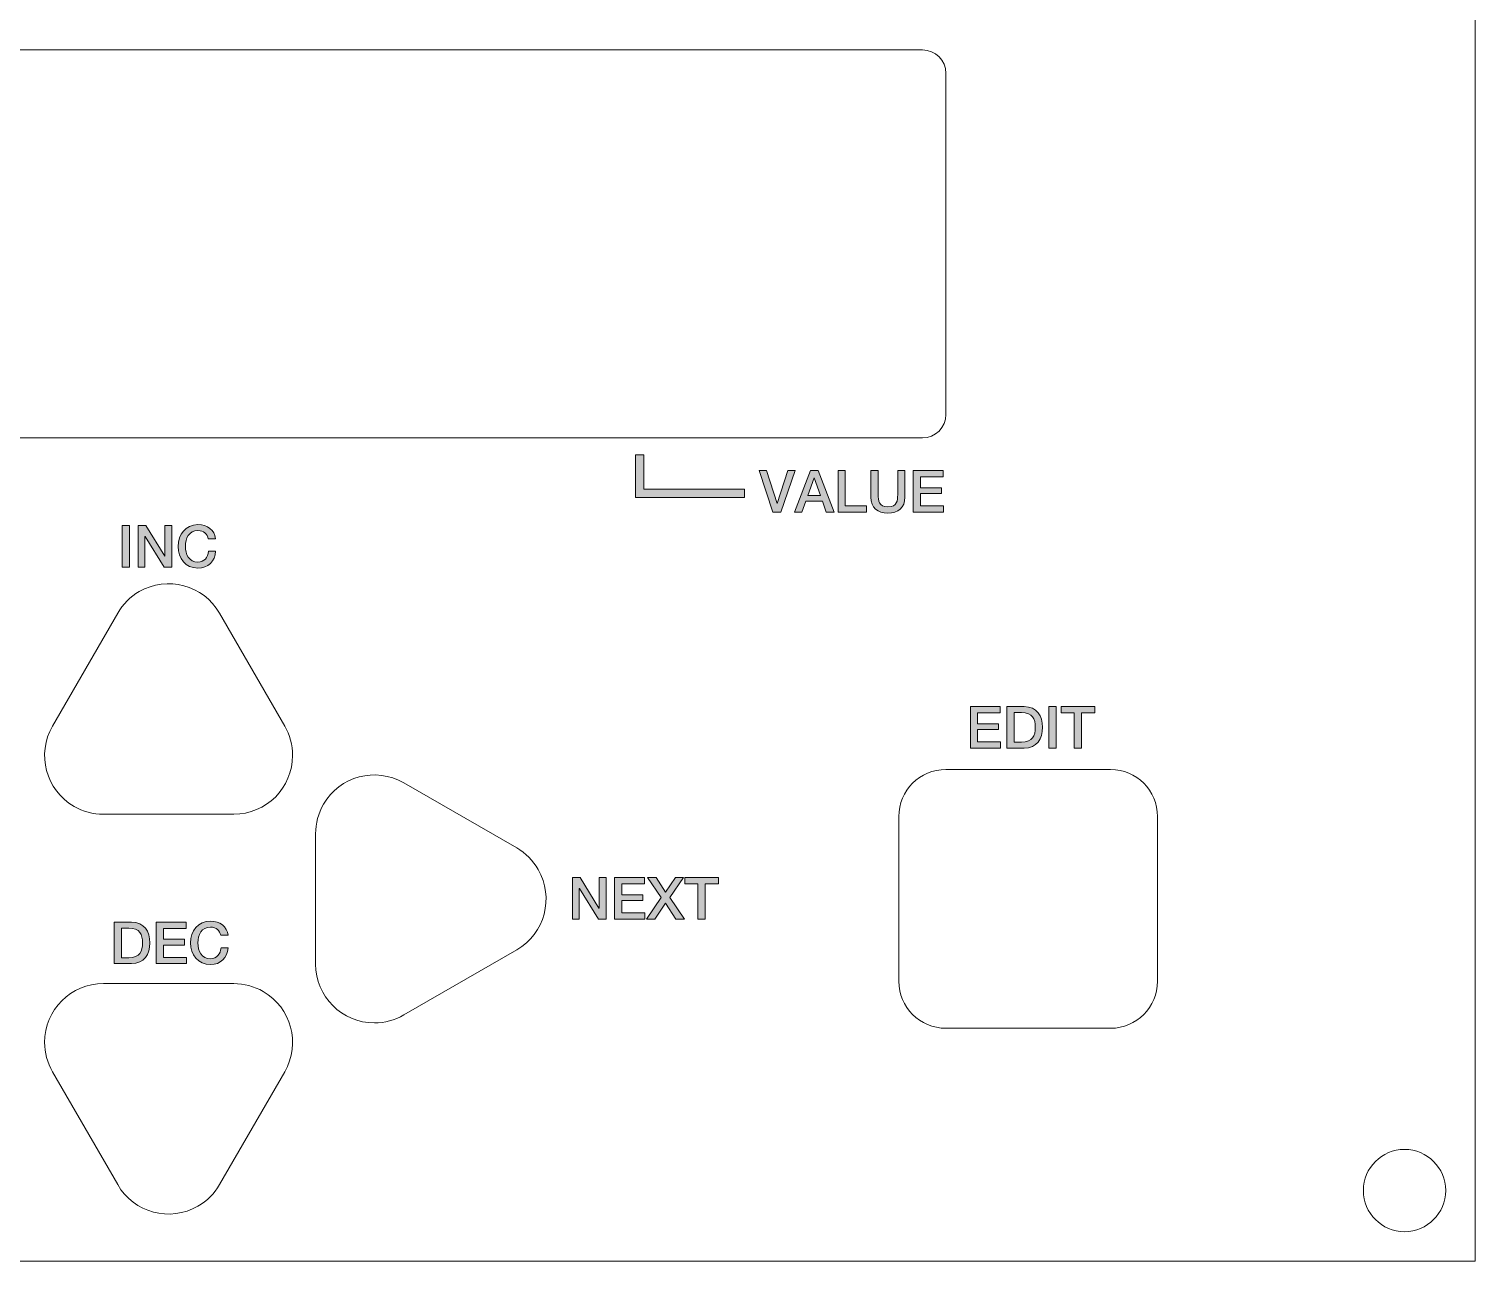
# Model space of a CAD drawing. Header units: inches. Extents: x 93 to 204, y -150 to -61.
# Drawn here: x 142.5 to 204, y -149.7 to -97.3 of the extents above; entities that cross this region are included whole.
import ezdxf

# ---------------------------------------------------------------- set-up
doc = ezdxf.new("R2010")
doc.units = ezdxf.units.IN
doc.header["$MEASUREMENT"] = 0
doc.layers.add('_U+30EC_U+30A4_U+30E4_U+30FC 1', color=7, linetype='Continuous')

# ---------------------------------------------------------------- blocks, each defined once
blk = doc.blocks.new('block 3')
at = {"layer": '_U+30EC_U+30A4_U+30E4_U+30FC 1', "color": 250, "lineweight": 9, "true_color": 0x221814}
blk.add_open_spline([(143.533, -141.677), (143.533, -141.677), (146.304, -146.477), (146.304, -146.477), (146.994, -147.672), (148.523, -148.082), (149.719, -147.392), (150.099, -147.172), (150.415, -146.857), (150.634, -146.477), (150.634, -146.477), (153.405, -141.677), (153.405, -141.677), (154.096, -140.481), (153.686, -138.952), (152.49, -138.261), (152.11, -138.042), (151.679, -137.927), (151.24, -137.927), (151.24, -137.927), (145.698, -137.927), (145.698, -137.927), (144.317, -137.927), (143.198, -139.046), (143.198, -140.427), (143.198, -140.865), (143.313, -141.297), (143.533, -141.677)], degree=3, knots=[0, 0, 0, 0, 1, 1, 1, 2, 2, 2, 3, 3, 3, 4, 4, 4, 5, 5, 5, 6, 6, 6, 7, 7, 7, 8, 8, 8, 9, 9, 9, 9], dxfattribs=at)
blk = doc.blocks.new('block 4')
at = {"layer": '_U+30EC_U+30A4_U+30E4_U+30FC 1', "color": 250, "lineweight": 9, "true_color": 0x221814}
blk.add_open_spline([(153.405, -126.977), (153.405, -126.977), (150.634, -122.177), (150.634, -122.177), (149.944, -120.981), (148.415, -120.571), (147.219, -121.261), (146.839, -121.481), (146.523, -121.797), (146.304, -122.177), (146.304, -122.177), (143.533, -126.977), (143.533, -126.977), (142.842, -128.172), (143.252, -129.701), (144.448, -130.392), (144.828, -130.611), (145.259, -130.727), (145.698, -130.727), (145.698, -130.727), (151.24, -130.727), (151.24, -130.727), (152.621, -130.727), (153.74, -129.607), (153.74, -128.227), (153.74, -127.788), (153.625, -127.357), (153.405, -126.977)], degree=3, knots=[0, 0, 0, 0, 1, 1, 1, 2, 2, 2, 3, 3, 3, 4, 4, 4, 5, 5, 5, 6, 6, 6, 7, 7, 7, 8, 8, 8, 9, 9, 9, 9], dxfattribs=at)
blk = doc.blocks.new('block 6')
at = {"layer": '_U+30EC_U+30A4_U+30E4_U+30FC 1', "color": 250, "lineweight": 9, "true_color": 0x221814}
blk.add_open_spline([(158.469, -139.263), (158.469, -139.263), (163.269, -136.492), (163.269, -136.492), (164.465, -135.801), (164.874, -134.272), (164.184, -133.077), (163.965, -132.697), (163.649, -132.381), (163.269, -132.161), (163.269, -132.161), (158.469, -129.39), (158.469, -129.39), (157.273, -128.7), (155.744, -129.11), (155.054, -130.305), (154.834, -130.685), (154.719, -131.116), (154.719, -131.555), (154.719, -131.555), (154.719, -137.098), (154.719, -137.098), (154.719, -138.479), (155.838, -139.598), (157.219, -139.598), (157.658, -139.598), (158.089, -139.482), (158.469, -139.263)], degree=3, knots=[0, 0, 0, 0, 1, 1, 1, 2, 2, 2, 3, 3, 3, 4, 4, 4, 5, 5, 5, 6, 6, 6, 7, 7, 7, 8, 8, 8, 9, 9, 9, 9], dxfattribs=at)
blk = doc.blocks.new('block 7')
at = {"layer": '_U+30EC_U+30A4_U+30E4_U+30FC 1', "color": 250, "lineweight": 9, "true_color": 0x221814}
blk.add_open_spline([(188.519, -128.827), (188.519, -128.827), (181.519, -128.827), (181.519, -128.827), (180.414, -128.827), (179.519, -129.722), (179.519, -130.827), (179.519, -130.827), (179.519, -137.827), (179.519, -137.827), (179.519, -138.931), (180.414, -139.827), (181.519, -139.827), (181.519, -139.827), (188.519, -139.827), (188.519, -139.827), (189.624, -139.827), (190.519, -138.931), (190.519, -137.827), (190.519, -137.827), (190.519, -130.827), (190.519, -130.827), (190.519, -129.722), (189.624, -128.827), (188.519, -128.827)], degree=3, knots=[0, 0, 0, 0, 1, 1, 1, 2, 2, 2, 3, 3, 3, 4, 4, 4, 5, 5, 5, 6, 6, 6, 7, 7, 7, 8, 8, 8, 8], dxfattribs=at)
blk = doc.blocks.new('block 10')
at = {"layer": '_U+30EC_U+30A4_U+30E4_U+30FC 1', "color": 250, "lineweight": 9, "true_color": 0x221814}
blk.add_open_spline([(181.519, -113.727), (181.519, -113.727), (181.519, -99.227), (181.519, -99.227), (181.519, -98.674), (181.072, -98.227), (180.519, -98.227), (180.519, -98.227), (116.519, -98.227), (116.519, -98.227), (115.967, -98.227), (115.519, -98.674), (115.519, -99.227), (115.519, -99.227), (115.519, -113.727), (115.519, -113.727), (115.519, -114.279), (115.967, -114.727), (116.519, -114.727), (116.519, -114.727), (180.519, -114.727), (180.519, -114.727), (181.072, -114.727), (181.519, -114.279), (181.519, -113.727)], degree=3, knots=[0, 0, 0, 0, 1, 1, 1, 2, 2, 2, 3, 3, 3, 4, 4, 4, 5, 5, 5, 6, 6, 6, 7, 7, 7, 8, 8, 8, 8], dxfattribs=at)
blk = doc.blocks.new('block 12')
at = {"layer": '_U+30EC_U+30A4_U+30E4_U+30FC 1', "color": 250, "lineweight": 9, "true_color": 0x221814}
blk.add_open_spline([(202.769, -146.727), (202.769, -147.693), (201.986, -148.477), (201.019, -148.477), (200.053, -148.477), (199.269, -147.693), (199.269, -146.727), (199.269, -145.76), (200.053, -144.977), (201.019, -144.977), (201.986, -144.977), (202.769, -145.76), (202.769, -146.727), (202.769, -146.727), (202.769, -146.727), (202.769, -146.727)], degree=3, knots=[0, 0, 0, 0, 1, 1, 1, 2, 2, 2, 3, 3, 3, 4, 4, 4, 5, 5, 5, 5], dxfattribs=at)
blk = doc.blocks.new('block 13')
at = {"layer": '_U+30EC_U+30A4_U+30E4_U+30FC 1', "color": 250, "lineweight": 9, "true_color": 0x221814}
blk.add_lwpolyline([(93.019, -60.727), (204.019, -60.727), (204.019, -149.727), (93.019, -149.727), (93.019, -60.727)], dxfattribs=at)
blk = doc.blocks.new('block 19')
at = {"layer": '_U+30EC_U+30A4_U+30E4_U+30FC 1', "true_color": 0x221814}
h = blk.add_hatch(color=250, dxfattribs=at)
h.dxf.hatch_style = 2
h.paths.add_polyline_path([(173.576, -116.115), (173.897, -116.115), (174.339, -117.511), (174.344, -117.511), (174.797, -116.115), (175.11, -116.115), (174.508, -117.879), (174.164, -117.879)])
h = blk.add_hatch(color=250, dxfattribs=at)
h.dxf.hatch_style = 2
h.paths.add_polyline_path([(175.757, -116.115), (176.085, -116.115), (176.765, -117.879), (176.434, -117.879), (176.268, -117.412), (175.564, -117.412), (175.398, -117.879), (175.08, -117.879)])
h.paths.add_polyline_path([(175.648, -117.178), (176.187, -117.178), (175.922, -116.419), (175.915, -116.419)])
h = blk.add_hatch(color=250, dxfattribs=at)
h.dxf.hatch_style = 2
h.paths.add_polyline_path([(176.932, -116.115), (177.241, -116.115), (177.241, -117.612), (178.138, -117.612), (178.138, -117.879), (176.932, -117.879)])
h = blk.add_hatch(color=250, dxfattribs=at)
h.dxf.hatch_style = 2
edge = h.paths.add_edge_path()
edge.add_spline(control_points=[(178.33, -116.115), (178.33, -116.115), (178.639, -116.115), (178.639, -116.115), (178.639, -116.115), (178.639, -117.143), (178.639, -117.143), (178.639, -117.38), (178.653, -117.654), (179.054, -117.654), (179.454, -117.654), (179.469, -117.38), (179.469, -117.143), (179.469, -117.143), (179.469, -116.115), (179.469, -116.115), (179.469, -116.115), (179.777, -116.115), (179.777, -116.115), (179.777, -116.115), (179.777, -117.245), (179.777, -117.245), (179.777, -117.697), (179.488, -117.921), (179.054, -117.921), (178.619, -117.921), (178.33, -117.697), (178.33, -117.245), (178.33, -117.245), (178.33, -116.115), (178.33, -116.115)], knot_values=[0, 0, 0, 0, 1, 1, 1, 2, 2, 2, 3, 3, 3, 4, 4, 4, 5, 5, 5, 6, 6, 6, 7, 7, 7, 8, 8, 8, 9, 9, 9, 10, 10, 10, 10], degree=3, periodic=1)
h = blk.add_hatch(color=250, dxfattribs=at)
h.dxf.hatch_style = 2
h.paths.add_polyline_path([(180.132, -116.115), (181.402, -116.115), (181.402, -116.382), (180.441, -116.382), (180.441, -116.844), (181.331, -116.844), (181.331, -117.096), (180.441, -117.096), (180.441, -117.612), (181.419, -117.612), (181.419, -117.879), (180.132, -117.879)])
at = {"layer": '_U+30EC_U+30A4_U+30E4_U+30FC 1', "lineweight": 0}
for points in [[(173.576, -116.115), (173.897, -116.115), (174.339, -117.511), (174.344, -117.511), (174.797, -116.115), (175.11, -116.115), (174.508, -117.879), (174.164, -117.879), (173.576, -116.115)], [(175.757, -116.115), (176.085, -116.115), (176.765, -117.879), (176.434, -117.879), (176.268, -117.412), (175.564, -117.412), (175.398, -117.879), (175.08, -117.879), (175.757, -116.115)], [(176.932, -116.115), (177.241, -116.115), (177.241, -117.612), (178.138, -117.612), (178.138, -117.879), (176.932, -117.879), (176.932, -116.115)], [(180.132, -116.115), (181.402, -116.115), (181.402, -116.382), (180.441, -116.382), (180.441, -116.844), (181.331, -116.844), (181.331, -117.096), (180.441, -117.096), (180.441, -117.612), (181.419, -117.612), (181.419, -117.879), (180.132, -117.879), (180.132, -116.115)], [(175.648, -117.178), (176.187, -117.178), (175.922, -116.419), (175.915, -116.419), (175.648, -117.178)]]:
    blk.add_lwpolyline(points, dxfattribs=at)
blk.add_open_spline([(178.33, -116.115), (178.33, -116.115), (178.639, -116.115), (178.639, -116.115), (178.639, -116.115), (178.639, -117.143), (178.639, -117.143), (178.639, -117.38), (178.653, -117.654), (179.054, -117.654), (179.454, -117.654), (179.469, -117.38), (179.469, -117.143), (179.469, -117.143), (179.469, -116.115), (179.469, -116.115), (179.469, -116.115), (179.777, -116.115), (179.777, -116.115), (179.777, -116.115), (179.777, -117.245), (179.777, -117.245), (179.777, -117.697), (179.488, -117.921), (179.054, -117.921), (178.619, -117.921), (178.33, -117.697), (178.33, -117.245), (178.33, -117.245), (178.33, -116.115), (178.33, -116.115)], degree=3, knots=[0, 0, 0, 0, 1, 1, 1, 2, 2, 2, 3, 3, 3, 4, 4, 4, 5, 5, 5, 6, 6, 6, 7, 7, 7, 8, 8, 8, 9, 9, 9, 10, 10, 10, 10], dxfattribs=at)
blk = doc.blocks.new('block 24')
at = {"layer": '_U+30EC_U+30A4_U+30E4_U+30FC 1', "true_color": 0x221814}
h = blk.add_hatch(color=250, dxfattribs=at)
h.dxf.hatch_style = 2
h.paths.add_polyline_path([(182.561, -126.15), (183.831, -126.15), (183.831, -126.417), (182.87, -126.417), (182.87, -126.879), (183.759, -126.879), (183.759, -127.131), (182.87, -127.131), (182.87, -127.648), (183.848, -127.648), (183.848, -127.915), (182.561, -127.915)])
h = blk.add_hatch(color=250, dxfattribs=at)
h.dxf.hatch_style = 2
edge = h.paths.add_edge_path()
edge.add_spline(control_points=[(184.117, -126.15), (184.117, -126.15), (184.848, -126.15), (184.848, -126.15), (185.392, -126.15), (185.627, -126.546), (185.627, -127.032), (185.627, -127.519), (185.392, -127.915), (184.848, -127.915), (184.848, -127.915), (184.117, -127.915), (184.117, -127.915), (184.117, -127.915), (184.117, -126.15), (184.117, -126.15)], knot_values=[0, 0, 0, 0, 1, 1, 1, 2, 2, 2, 3, 3, 3, 4, 4, 4, 5, 5, 5, 5], degree=3, periodic=1)
edge = h.paths.add_edge_path()
edge.add_spline(control_points=[(184.426, -127.662), (184.426, -127.662), (184.729, -127.662), (184.729, -127.662), (185.214, -127.662), (185.318, -127.386), (185.318, -127.032), (185.318, -126.679), (185.214, -126.403), (184.729, -126.403), (184.729, -126.403), (184.426, -126.403), (184.426, -126.403), (184.426, -126.403), (184.426, -127.662), (184.426, -127.662)], knot_values=[0, 0, 0, 0, 1, 1, 1, 2, 2, 2, 3, 3, 3, 4, 4, 4, 5, 5, 5, 5], degree=3, periodic=1)
h = blk.add_hatch(color=250, dxfattribs=at)
h.dxf.hatch_style = 2
h.paths.add_polyline_path([(185.9, -126.15), (186.208, -126.15), (186.208, -127.915), (185.9, -127.915)])
h = blk.add_hatch(color=250, dxfattribs=at)
h.dxf.hatch_style = 2
h.paths.add_polyline_path([(186.418, -126.15), (187.846, -126.15), (187.846, -126.417), (187.285, -126.417), (187.285, -127.915), (186.976, -127.915), (186.976, -126.417), (186.418, -126.417)])
at = {"layer": '_U+30EC_U+30A4_U+30E4_U+30FC 1', "lineweight": 0}
for points in [[(182.561, -126.15), (183.831, -126.15), (183.831, -126.417), (182.87, -126.417), (182.87, -126.879), (183.759, -126.879), (183.759, -127.131), (182.87, -127.131), (182.87, -127.648), (183.848, -127.648), (183.848, -127.915), (182.561, -127.915), (182.561, -126.15)], [(185.9, -126.15), (186.208, -126.15), (186.208, -127.915), (185.9, -127.915), (185.9, -126.15)], [(186.418, -126.15), (187.846, -126.15), (187.846, -126.417), (187.285, -126.417), (187.285, -127.915), (186.976, -127.915), (186.976, -126.417), (186.418, -126.417), (186.418, -126.15)]]:
    blk.add_lwpolyline(points, dxfattribs=at)
for points in [[(184.117, -126.15), (184.117, -126.15), (184.848, -126.15), (184.848, -126.15), (185.392, -126.15), (185.627, -126.546), (185.627, -127.032), (185.627, -127.519), (185.392, -127.915), (184.848, -127.915), (184.848, -127.915), (184.117, -127.915), (184.117, -127.915), (184.117, -127.915), (184.117, -126.15), (184.117, -126.15)], [(184.426, -127.662), (184.426, -127.662), (184.729, -127.662), (184.729, -127.662), (185.214, -127.662), (185.318, -127.386), (185.318, -127.032), (185.318, -126.679), (185.214, -126.403), (184.729, -126.403), (184.729, -126.403), (184.426, -126.403), (184.426, -126.403), (184.426, -126.403), (184.426, -127.662), (184.426, -127.662)]]:
    blk.add_open_spline(points, degree=3, knots=[0, 0, 0, 0, 1, 1, 1, 2, 2, 2, 3, 3, 3, 4, 4, 4, 5, 5, 5, 5], dxfattribs=at)
blk = doc.blocks.new('block 25')
at = {"layer": '_U+30EC_U+30A4_U+30E4_U+30FC 1', "true_color": 0x221814}
h = blk.add_hatch(color=250, dxfattribs=at)
h.dxf.hatch_style = 2
h.paths.add_polyline_path([(146.497, -118.455), (146.806, -118.455), (146.806, -120.22), (146.497, -120.22)])
h = blk.add_hatch(color=250, dxfattribs=at)
h.dxf.hatch_style = 2
h.paths.add_polyline_path([(147.171, -118.455), (147.497, -118.455), (148.303, -119.755), (148.308, -119.755), (148.308, -118.455), (148.602, -118.455), (148.602, -120.22), (148.276, -120.22), (147.472, -118.923), (147.465, -118.923), (147.465, -120.22), (147.171, -120.22)])
h = blk.add_hatch(color=250, dxfattribs=at)
h.dxf.hatch_style = 2
edge = h.paths.add_edge_path()
edge.add_spline(control_points=[(150.157, -119.016), (150.106, -118.814), (149.974, -118.666), (149.718, -118.666), (149.339, -118.666), (149.181, -118.999), (149.181, -119.337), (149.181, -119.676), (149.339, -120.01), (149.718, -120.01), (149.992, -120.01), (150.142, -119.805), (150.167, -119.548), (150.167, -119.548), (150.469, -119.548), (150.469, -119.548), (150.444, -119.97), (150.145, -120.262), (149.718, -120.262), (149.189, -120.262), (148.873, -119.841), (148.873, -119.337), (148.873, -118.833), (149.189, -118.413), (149.718, -118.413), (150.115, -118.416), (150.429, -118.636), (150.466, -119.016), (150.466, -119.016), (150.157, -119.016), (150.157, -119.016)], knot_values=[0, 0, 0, 0, 1, 1, 1, 2, 2, 2, 3, 3, 3, 4, 4, 4, 5, 5, 5, 6, 6, 6, 7, 7, 7, 8, 8, 8, 9, 9, 9, 10, 10, 10, 10], degree=3, periodic=1)
at = {"layer": '_U+30EC_U+30A4_U+30E4_U+30FC 1', "lineweight": 0}
for points in [[(146.497, -118.455), (146.806, -118.455), (146.806, -120.22), (146.497, -120.22), (146.497, -118.455)], [(147.171, -118.455), (147.497, -118.455), (148.303, -119.755), (148.308, -119.755), (148.308, -118.455), (148.602, -118.455), (148.602, -120.22), (148.276, -120.22), (147.472, -118.923), (147.465, -118.923), (147.465, -120.22), (147.171, -120.22), (147.171, -118.455)]]:
    blk.add_lwpolyline(points, dxfattribs=at)
blk.add_open_spline([(150.157, -119.016), (150.106, -118.814), (149.974, -118.666), (149.718, -118.666), (149.339, -118.666), (149.181, -118.999), (149.181, -119.337), (149.181, -119.676), (149.339, -120.01), (149.718, -120.01), (149.992, -120.01), (150.142, -119.805), (150.167, -119.548), (150.167, -119.548), (150.469, -119.548), (150.469, -119.548), (150.444, -119.97), (150.145, -120.262), (149.718, -120.262), (149.189, -120.262), (148.873, -119.841), (148.873, -119.337), (148.873, -118.833), (149.189, -118.413), (149.718, -118.413), (150.115, -118.416), (150.429, -118.636), (150.466, -119.016), (150.466, -119.016), (150.157, -119.016), (150.157, -119.016)], degree=3, knots=[0, 0, 0, 0, 1, 1, 1, 2, 2, 2, 3, 3, 3, 4, 4, 4, 5, 5, 5, 6, 6, 6, 7, 7, 7, 8, 8, 8, 9, 9, 9, 10, 10, 10, 10], dxfattribs=at)
blk = doc.blocks.new('block 26')
at = {"layer": '_U+30EC_U+30A4_U+30E4_U+30FC 1', "true_color": 0x221814}
h = blk.add_hatch(color=250, dxfattribs=at)
h.dxf.hatch_style = 2
edge = h.paths.add_edge_path()
edge.add_spline(control_points=[(150.688, -135.876), (150.637, -135.673), (150.506, -135.525), (150.249, -135.525), (149.871, -135.525), (149.712, -135.859), (149.712, -136.197), (149.712, -136.536), (149.871, -136.87), (150.249, -136.87), (150.523, -136.87), (150.674, -136.664), (150.698, -136.407), (150.698, -136.407), (151, -136.407), (151, -136.407), (150.975, -136.83), (150.676, -137.121), (150.249, -137.121), (149.72, -137.121), (149.404, -136.701), (149.404, -136.197), (149.404, -135.693), (149.72, -135.273), (150.249, -135.273), (150.646, -135.276), (150.96, -135.496), (150.998, -135.876), (150.998, -135.876), (150.688, -135.876), (150.688, -135.876)], knot_values=[0, 0, 0, 0, 1, 1, 1, 2, 2, 2, 3, 3, 3, 4, 4, 4, 5, 5, 5, 6, 6, 6, 7, 7, 7, 8, 8, 8, 9, 9, 9, 10, 10, 10, 10], degree=3, periodic=1)
h = blk.add_hatch(color=250, dxfattribs=at)
h.dxf.hatch_style = 2
edge = h.paths.add_edge_path()
edge.add_spline(control_points=[(146.159, -135.315), (146.159, -135.315), (146.89, -135.315), (146.89, -135.315), (147.434, -135.315), (147.669, -135.711), (147.669, -136.197), (147.669, -136.684), (147.434, -137.079), (146.89, -137.079), (146.89, -137.079), (146.159, -137.079), (146.159, -137.079), (146.159, -137.079), (146.159, -135.315), (146.159, -135.315)], knot_values=[0, 0, 0, 0, 1, 1, 1, 2, 2, 2, 3, 3, 3, 4, 4, 4, 5, 5, 5, 5], degree=3, periodic=1)
edge = h.paths.add_edge_path()
edge.add_spline(control_points=[(146.468, -136.827), (146.468, -136.827), (146.772, -136.827), (146.772, -136.827), (147.256, -136.827), (147.36, -136.55), (147.36, -136.197), (147.36, -135.844), (147.256, -135.567), (146.772, -135.567), (146.772, -135.567), (146.468, -135.567), (146.468, -135.567), (146.468, -135.567), (146.468, -136.827), (146.468, -136.827)], knot_values=[0, 0, 0, 0, 1, 1, 1, 2, 2, 2, 3, 3, 3, 4, 4, 4, 5, 5, 5, 5], degree=3, periodic=1)
h = blk.add_hatch(color=250, dxfattribs=at)
h.dxf.hatch_style = 2
h.paths.add_polyline_path([(147.942, -135.315), (149.212, -135.315), (149.212, -135.582), (148.251, -135.582), (148.251, -136.044), (149.14, -136.044), (149.14, -136.296), (148.251, -136.296), (148.251, -136.813), (149.229, -136.813), (149.229, -137.079), (147.942, -137.079)])
at = {"layer": '_U+30EC_U+30A4_U+30E4_U+30FC 1', "lineweight": 0}
blk.add_lwpolyline([(147.942, -135.315), (149.212, -135.315), (149.212, -135.582), (148.251, -135.582), (148.251, -136.044), (149.14, -136.044), (149.14, -136.296), (148.251, -136.296), (148.251, -136.813), (149.229, -136.813), (149.229, -137.079), (147.942, -137.079), (147.942, -135.315)], dxfattribs=at)
for points, knots in [([(150.688, -135.876), (150.637, -135.673), (150.506, -135.525), (150.249, -135.525), (149.871, -135.525), (149.712, -135.859), (149.712, -136.197), (149.712, -136.536), (149.871, -136.87), (150.249, -136.87), (150.523, -136.87), (150.674, -136.664), (150.698, -136.407), (150.698, -136.407), (151, -136.407), (151, -136.407), (150.975, -136.83), (150.676, -137.121), (150.249, -137.121), (149.72, -137.121), (149.404, -136.701), (149.404, -136.197), (149.404, -135.693), (149.72, -135.273), (150.249, -135.273), (150.646, -135.276), (150.96, -135.496), (150.998, -135.876), (150.998, -135.876), (150.688, -135.876), (150.688, -135.876)], [0, 0, 0, 0, 1, 1, 1, 2, 2, 2, 3, 3, 3, 4, 4, 4, 5, 5, 5, 6, 6, 6, 7, 7, 7, 8, 8, 8, 9, 9, 9, 10, 10, 10, 10]), ([(146.159, -135.315), (146.159, -135.315), (146.89, -135.315), (146.89, -135.315), (147.434, -135.315), (147.669, -135.711), (147.669, -136.197), (147.669, -136.684), (147.434, -137.079), (146.89, -137.079), (146.89, -137.079), (146.159, -137.079), (146.159, -137.079), (146.159, -137.079), (146.159, -135.315), (146.159, -135.315)], [0, 0, 0, 0, 1, 1, 1, 2, 2, 2, 3, 3, 3, 4, 4, 4, 5, 5, 5, 5]), ([(146.468, -136.827), (146.468, -136.827), (146.772, -136.827), (146.772, -136.827), (147.256, -136.827), (147.36, -136.55), (147.36, -136.197), (147.36, -135.844), (147.256, -135.567), (146.772, -135.567), (146.772, -135.567), (146.468, -135.567), (146.468, -135.567), (146.468, -135.567), (146.468, -136.827), (146.468, -136.827)], [0, 0, 0, 0, 1, 1, 1, 2, 2, 2, 3, 3, 3, 4, 4, 4, 5, 5, 5, 5])]:
    blk.add_open_spline(points, degree=3, knots=knots, dxfattribs=at)
blk = doc.blocks.new('block 28')
at = {"layer": '_U+30EC_U+30A4_U+30E4_U+30FC 1', "true_color": 0x221814}
h = blk.add_hatch(color=250, dxfattribs=at)
h.dxf.hatch_style = 2
h.paths.add_polyline_path([(165.637, -133.419), (165.964, -133.419), (166.769, -134.719), (166.774, -134.719), (166.774, -133.419), (167.068, -133.419), (167.068, -135.183), (166.742, -135.183), (165.939, -133.886), (165.932, -133.886), (165.932, -135.183), (165.637, -135.183)])
h = blk.add_hatch(color=250, dxfattribs=at)
h.dxf.hatch_style = 2
h.paths.add_polyline_path([(167.433, -133.419), (168.703, -133.419), (168.703, -133.686), (167.742, -133.686), (167.742, -134.148), (168.631, -134.148), (168.631, -134.4), (167.742, -134.4), (167.742, -134.916), (168.72, -134.916), (168.72, -135.183), (167.433, -135.183)])
h = blk.add_hatch(color=250, dxfattribs=at)
h.dxf.hatch_style = 2
h.paths.add_polyline_path([(168.836, -133.419), (169.203, -133.419), (169.604, -134.042), (170.021, -133.419), (170.367, -133.419), (169.784, -134.269), (170.409, -135.183), (170.034, -135.183), (169.594, -134.509), (169.147, -135.183), (168.793, -135.183), (169.418, -134.269)])
h = blk.add_hatch(color=250, dxfattribs=at)
h.dxf.hatch_style = 2
h.paths.add_polyline_path([(170.421, -133.419), (171.849, -133.419), (171.849, -133.686), (171.288, -133.686), (171.288, -135.183), (170.979, -135.183), (170.979, -133.686), (170.421, -133.686)])
at = {"layer": '_U+30EC_U+30A4_U+30E4_U+30FC 1', "lineweight": 0}
for points in [[(165.637, -133.419), (165.964, -133.419), (166.769, -134.719), (166.774, -134.719), (166.774, -133.419), (167.068, -133.419), (167.068, -135.183), (166.742, -135.183), (165.939, -133.886), (165.932, -133.886), (165.932, -135.183), (165.637, -135.183), (165.637, -133.419)], [(167.433, -133.419), (168.703, -133.419), (168.703, -133.686), (167.742, -133.686), (167.742, -134.148), (168.631, -134.148), (168.631, -134.4), (167.742, -134.4), (167.742, -134.916), (168.72, -134.916), (168.72, -135.183), (167.433, -135.183), (167.433, -133.419)], [(168.836, -133.419), (169.203, -133.419), (169.604, -134.042), (170.021, -133.419), (170.367, -133.419), (169.784, -134.269), (170.409, -135.183), (170.034, -135.183), (169.594, -134.509), (169.147, -135.183), (168.793, -135.183), (169.418, -134.269), (168.836, -133.419)], [(170.421, -133.419), (171.849, -133.419), (171.849, -133.686), (171.288, -133.686), (171.288, -135.183), (170.979, -135.183), (170.979, -133.686), (170.421, -133.686), (170.421, -133.419)]]:
    blk.add_lwpolyline(points, dxfattribs=at)

msp = doc.modelspace()

# ---------------------------------------------------------------- hatches: boundary and pattern name
at = {"layer": '_U+30EC_U+30A4_U+30E4_U+30FC 1', "true_color": 0x221814}
h = msp.add_hatch(color=250, dxfattribs=at)
h.dxf.hatch_style = 2
h.paths.add_polyline_path([(172.96, -117.255), (168.319, -117.255), (168.319, -115.447), (168.672, -115.447), (168.672, -116.902), (172.96, -116.902)])

# ---------------------------------------------------------------- linework, layer by layer
at = {"layer": '_U+30EC_U+30A4_U+30E4_U+30FC 1', "lineweight": 0}
msp.add_lwpolyline([(172.96, -117.255), (168.319, -117.255), (168.319, -115.447), (168.672, -115.447), (168.672, -116.902), (172.96, -116.902), (172.96, -117.255)], dxfattribs=at)

# ---------------------------------------------------------------- block references
at = {"layer": '_U+30EC_U+30A4_U+30E4_U+30FC 1'}
for name in ['block 13', 'block 10', 'block 19', 'block 25', 'block 4', 'block 24', 'block 6', 'block 7', 'block 28', 'block 26', 'block 3', 'block 12']:
    msp.add_blockref(name, (0, 0), dxfattribs=at)

doc.saveas('drawing.dxf')
